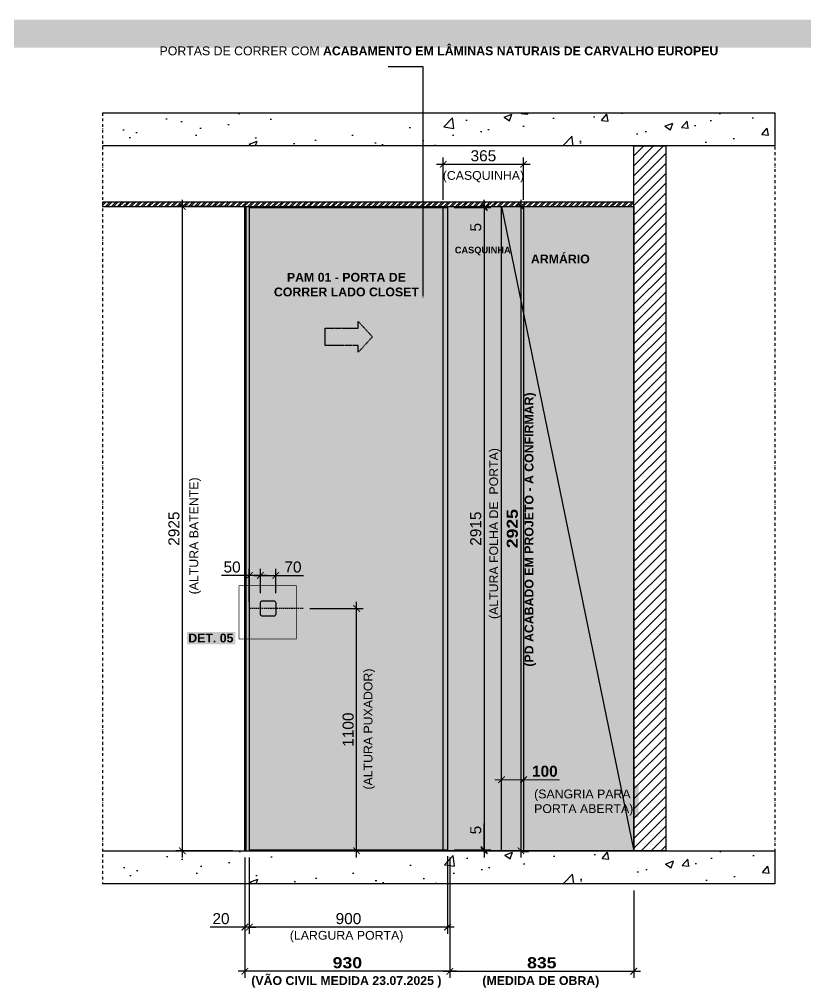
# Model space of a CAD drawing. Header units: millimetres. Extents: x -63251 to 507826, y 5339 to 217512.
# Drawn here: x 145804 to 149373, y 84853 to 89249 of the extents above; entities that cross this region are included whole.
import ezdxf
from ezdxf import colors
from ezdxf.entities.mleader import LeaderData, LeaderLine
from ezdxf.math import Vec2, Vec3

# ---------------------------------------------------------------- set-up
doc = ezdxf.new("R2010")
doc.units = ezdxf.units.MM
doc.header["$PDMODE"] = 3
doc.linetypes.add('TRAÇO 1-1', pattern=[9.525, 6.35, -3.175])
doc.linetypes.add('TRAÇO E PONTO 1-1', pattern=[25.4, 12.7, -6.35, 0, -6.35])
doc.layers.add('ARQ-COTA', color=12, linetype='Continuous', lineweight=9)
for name, color, linetype in [('COTAS', 9, 'Continuous'), ('DETALHE', 10, 'Continuous'), ('GESSO', 1, 'Continuous'), ('HACHURA', 21, 'Continuous'), ('MARCENARIA', 4, 'Continuous'), ('MARCENARIA . M', 4, 'Continuous'), ('PAREDE', 94, 'Continuous'), ('PROJEÇÃO', 8, 'Continuous'), ('TEXTO', 105, 'Continuous'), ('TEXTO TRAÇO PONTO', 105, 'TRAÇO E PONTO 1-1')]:
    doc.layers.add(name, color=color, linetype=linetype)
doc.styles.add('1-1', font='arial.ttf', dxfattribs={"height": 0.2})
doc.styles.add('MEDIDA OFICIAL', font='ariblk.ttf')
doc.styles.add('PADRÃO', font='arial.ttf')
doc.styles.add('PADRÃO NEGRITO', font='arialbd.ttf')
doc.dimstyles.new('1-20', dxfattribs={"dimscale": 20, "dimtxt": 2.5, "dimasz": 1.5, "dimexe": 1.5, "dimexo": 1.5, "dimtad": 1, "dimtxsty": 'PADRÃO', "dimblk": 'ARCHTICK', "dimcen": 2.5, "dimdle": 1.5, "dimclrd": 9, "dimclre": 9, "dimclrt": 6, "dimadec": 0, "dimazin": 0, "dimtfac": 1, "dimtmove": 0, "dimatfit": 3, "dimfxl": 1.25, "dimlwd": -1, "dimlwe": -1, "dimarcsym": 0})
doc.dimstyles.new('1-20 AZUL', dxfattribs={"dimscale": 20, "dimtxt": 2.5, "dimasz": 1.5, "dimexe": 1.5, "dimexo": 1.5, "dimtad": 1, "dimtxsty": 'PADRÃO NEGRITO', "dimblk": 'ARCHTICK', "dimcen": 2.5, "dimdle": 1.5, "dimclrd": 9, "dimclre": 9, "dimclrt": 170, "dimadec": 0, "dimazin": 0, "dimtfac": 1, "dimtmove": 0, "dimatfit": 3, "dimfxl": 1.25, "dimlwd": -1, "dimlwe": -1, "dimarcsym": 0})
doc.dimstyles.new('Med. Ofic.1-20', dxfattribs={"dimscale": 20, "dimtxt": 2.5, "dimasz": 1.5, "dimexe": 1.5, "dimexo": 1.5, "dimtad": 1, "dimtxsty": 'MEDIDA OFICIAL', "dimblk": 'ARCHTICK', "dimcen": 2.5, "dimdle": 1.5, "dimclrd": 9, "dimclre": 9, "dimclrt": 10, "dimadec": 0, "dimazin": 0, "dimtfac": 1, "dimtmove": 0, "dimatfit": 3, "dimfxl": 1.25, "dimlwd": -1, "dimlwe": -1, "dimarcsym": 0})

# ---------------------------------------------------------------- blocks, each defined once
blk = doc.blocks.new('_ArchTick')
at = {"color": 0, "linetype": 'ByBlock', "const_width": 0.15}
blk.add_lwpolyline([(-0.5, -0.5), (0.5, 0.5)], dxfattribs=at)
blk = doc.blocks.new('*D412')
at = {"layer": 'Defpoints', "color": 0, "transparency": 16777216}
for p in [(147747.6, 85479.6), (147747.6, 85474.6), (147913.4, 85479.6)]:
    blk.add_point(p, dxfattribs=at)
at = {"layer": 'MARCENARIA . M', "color": 9, "transparency": 16777216}
for p, q in [((147913.4, 85479.6), (147913.4, 85597.8)), ((147777.6, 85479.6), (147943.4, 85479.6)), ((147777.6, 85474.6), (147943.4, 85474.6)), ((147913.4, 85474.6), (147913.4, 85479.6)), ((147913.4, 85474.6), (147913.4, 85444.6))]:
    blk.add_line(p, q, dxfattribs=at)
at = {"layer": 'MARCENARIA . M', "color": 9, "transparency": 16777216, "xscale": 30, "yscale": 30, "zscale": 30}
for p, rotation in [((147913.4, 85479.6), 270), ((147913.4, 85474.6), 90)]:
    blk.add_blockref('_ArchTick', p, dxfattribs=dict(at, rotation=rotation))
at = {"layer": 'MARCENARIA . M', "color": 6, "transparency": 16777216, "insert": (147875.4, 85568.7), "char_height": 50, "attachment_point": 5, "rotation": 90, "style": 'PADRÃO'}
blk.add_mtext('5', dxfattribs=at)
blk = doc.blocks.new('*D413')
at = {"layer": 'Defpoints', "color": 0, "transparency": 16777216}
for p in [(146802.6, 88399.6), (146543.5, 85474.6), (146802.6, 85474.6)]:
    blk.add_point(p, dxfattribs=at)
at = {"layer": 'MARCENARIA . M', "color": 9, "transparency": 16777216}
for p, q in [((146543.5, 88429.6), (146543.5, 85444.6)), ((146772.6, 88399.6), (146513.5, 88399.6)), ((146772.6, 85474.6), (146513.5, 85474.6))]:
    blk.add_line(p, q, dxfattribs=at)
at = {"layer": 'MARCENARIA . M', "color": 9, "transparency": 16777216, "xscale": 30, "yscale": 30, "zscale": 30}
for p, rotation in [((146543.5, 88399.6), 90), ((146543.5, 85474.6), 270)]:
    blk.add_blockref('_ArchTick', p, dxfattribs=dict(at, rotation=rotation))
at = {"layer": 'MARCENARIA . M', "color": 6, "transparency": 16777216, "insert": (146505.5, 86937.1), "char_height": 50, "attachment_point": 5, "rotation": 90, "style": 'PADRÃO'}
blk.add_mtext('2925', dxfattribs=at)
blk = doc.blocks.new('*D414')
at = {"layer": 'Defpoints', "color": 0, "transparency": 16777216}
for p in [(146847.6, 85474.6), (147747.6, 85479.6), (146847.6, 85128.3)]:
    blk.add_point(p, dxfattribs=at)
at = {"layer": 'MARCENARIA . M', "color": 9, "transparency": 16777216}
for p, q in [((146847.6, 85444.6), (146847.6, 85098.3)), ((147747.6, 85449.6), (147747.6, 85098.3)), ((147777.6, 85128.3), (146817.6, 85128.3))]:
    blk.add_line(p, q, dxfattribs=at)
at = {"layer": 'MARCENARIA . M', "color": 9, "transparency": 16777216, "xscale": 30, "yscale": 30, "zscale": 30, "rotation": 180}
blk.add_blockref('_ArchTick', (146847.6, 85128.3), dxfattribs=at)
at = {"layer": 'MARCENARIA . M', "color": 9, "transparency": 16777216, "xscale": 30, "yscale": 30, "zscale": 30}
blk.add_blockref('_ArchTick', (147747.6, 85128.3), dxfattribs=at)
at = {"layer": 'MARCENARIA . M', "color": 6, "transparency": 16777216, "insert": (147297.6, 85166.4), "char_height": 50, "attachment_point": 5, "style": 'PADRÃO'}
blk.add_mtext('900', dxfattribs=at)
blk = doc.blocks.new('*D415')
at = {"layer": 'Defpoints', "color": 0, "transparency": 16777216}
for p in [(146827.6, 85474.6), (146847.6, 85474.6), (146827.6, 85128.3)]:
    blk.add_point(p, dxfattribs=at)
at = {"layer": 'MARCENARIA . M', "color": 9, "transparency": 16777216}
for p, q in [((146827.6, 85444.6), (146827.6, 85098.3)), ((146847.6, 85444.6), (146847.6, 85098.3)), ((146827.6, 85128.3), (146670.3, 85128.3)), ((146847.6, 85128.3), (146827.6, 85128.3)), ((146847.6, 85128.3), (146877.6, 85128.3))]:
    blk.add_line(p, q, dxfattribs=at)
at = {"layer": 'MARCENARIA . M', "color": 9, "transparency": 16777216, "xscale": 30, "yscale": 30, "zscale": 30}
blk.add_blockref('_ArchTick', (146827.6, 85128.3), dxfattribs=at)
at = {"layer": 'MARCENARIA . M', "color": 9, "transparency": 16777216, "xscale": 30, "yscale": 30, "zscale": 30, "rotation": 180}
blk.add_blockref('_ArchTick', (146847.6, 85128.3), dxfattribs=at)
at = {"layer": 'MARCENARIA . M', "color": 6, "transparency": 16777216, "insert": (146719, 85166.4), "char_height": 50, "attachment_point": 5, "style": 'PADRÃO'}
blk.add_mtext('20', dxfattribs=at)
blk = doc.blocks.new('*D416')
at = {"layer": 'COTAS', "color": 9, "ltscale": 0.4, "transparency": 16777216}
for p, q in [((146827.6, 85444.6), (146827.6, 84897.7)), ((147757.6, 85444.6), (147757.6, 84897.7))]:
    blk.add_line(p, q, dxfattribs=at)
at = {"layer": 'COTAS', "color": 9, "linetype": 'Continuous', "ltscale": 0.4, "transparency": 16777216}
blk.add_line((147787.6, 84927.7), (146797.6, 84927.7), dxfattribs=at)
at = {"layer": 'Defpoints', "color": 0, "ltscale": 0.4, "transparency": 16777216}
for p in [(146827.6, 85474.6), (147757.6, 85474.6), (146827.6, 84927.7)]:
    blk.add_point(p, dxfattribs=at)
at = {"layer": 'COTAS', "color": 9, "ltscale": 0.4, "transparency": 16777216, "xscale": 30, "yscale": 30, "zscale": 30, "rotation": 180}
blk.add_blockref('_ArchTick', (146827.6, 84927.7), dxfattribs=at)
at = {"layer": 'COTAS', "color": 9, "ltscale": 0.4, "transparency": 16777216, "xscale": 30, "yscale": 30, "zscale": 30}
blk.add_blockref('_ArchTick', (147757.6, 84927.7), dxfattribs=at)
at = {"layer": 'COTAS', "color": 10, "ltscale": 0.4, "transparency": 16777216, "insert": (147292.6, 84966), "char_height": 50, "attachment_point": 5, "style": 'MEDIDA OFICIAL'}
blk.add_mtext('930', dxfattribs=at)
blk = doc.blocks.new('*D417')
at = {"layer": 'Defpoints', "color": 0, "transparency": 16777216}
for p in [(147782.6, 88399.6), (147782.6, 88394.6), (147913.4, 88394.6)]:
    blk.add_point(p, dxfattribs=at)
at = {"layer": 'MARCENARIA . M', "color": 9, "transparency": 16777216}
for p, q in [((147913.4, 88399.6), (147913.4, 88429.6)), ((147812.6, 88399.6), (147943.4, 88399.6)), ((147812.6, 88394.6), (147943.4, 88394.6)), ((147913.4, 88399.6), (147913.4, 88394.6)), ((147913.4, 88394.6), (147913.4, 88276.5))]:
    blk.add_line(p, q, dxfattribs=at)
at = {"layer": 'MARCENARIA . M', "color": 9, "transparency": 16777216, "xscale": 30, "yscale": 30, "zscale": 30}
for p, rotation in [((147913.4, 88399.6), 270), ((147913.4, 88394.6), 90)]:
    blk.add_blockref('_ArchTick', p, dxfattribs=dict(at, rotation=rotation))
at = {"layer": 'MARCENARIA . M', "color": 6, "transparency": 16777216, "insert": (147875.4, 88305.6), "char_height": 50, "attachment_point": 5, "rotation": 90, "style": 'PADRÃO'}
blk.add_mtext('5', dxfattribs=at)
blk = doc.blocks.new('*D418')
at = {"layer": 'Defpoints', "color": 0, "transparency": 16777216}
for p in [(147747.6, 88394.6), (147747.6, 85479.6), (147913.4, 85479.6)]:
    blk.add_point(p, dxfattribs=at)
at = {"layer": 'MARCENARIA . M', "color": 9, "transparency": 16777216}
for p, q in [((147913.4, 88424.6), (147913.4, 85449.6)), ((147777.6, 88394.6), (147943.4, 88394.6)), ((147777.6, 85479.6), (147943.4, 85479.6))]:
    blk.add_line(p, q, dxfattribs=at)
at = {"layer": 'MARCENARIA . M', "color": 9, "transparency": 16777216, "xscale": 30, "yscale": 30, "zscale": 30}
for p, rotation in [((147913.4, 88394.6), 90), ((147913.4, 85479.6), 270)]:
    blk.add_blockref('_ArchTick', p, dxfattribs=dict(at, rotation=rotation))
at = {"layer": 'MARCENARIA . M', "color": 6, "transparency": 16777216, "insert": (147875.3, 86937.1), "char_height": 50, "attachment_point": 5, "rotation": 90, "style": 'PADRÃO'}
blk.add_mtext('2915', dxfattribs=at)
blk = doc.blocks.new('*D430')
at = {"layer": 'COTAS', "color": 9, "ltscale": 0.4, "transparency": 16777216}
for p, q in [((147757.6, 85294.6), (147757.6, 84897.7)), ((148592.6, 85294.6), (148592.6, 84897.7))]:
    blk.add_line(p, q, dxfattribs=at)
at = {"layer": 'COTAS', "color": 9, "linetype": 'Continuous', "ltscale": 0.4, "transparency": 16777216}
blk.add_line((147727.6, 84927.7), (148622.6, 84927.7), dxfattribs=at)
at = {"layer": 'Defpoints', "color": 0, "ltscale": 0.4, "transparency": 16777216}
for p in [(147757.6, 85324.6), (148592.6, 85324.6), (148592.6, 84927.7)]:
    blk.add_point(p, dxfattribs=at)
at = {"layer": 'COTAS', "color": 9, "ltscale": 0.4, "transparency": 16777216, "xscale": 30, "yscale": 30, "zscale": 30, "rotation": 180}
blk.add_blockref('_ArchTick', (147757.6, 84927.7), dxfattribs=at)
at = {"layer": 'COTAS', "color": 9, "ltscale": 0.4, "transparency": 16777216, "xscale": 30, "yscale": 30, "zscale": 30}
blk.add_blockref('_ArchTick', (148592.6, 84927.7), dxfattribs=at)
at = {"layer": 'COTAS', "color": 10, "ltscale": 0.4, "transparency": 16777216, "insert": (148175.1, 84966), "char_height": 50, "attachment_point": 5, "style": 'MEDIDA OFICIAL'}
blk.add_mtext('835', dxfattribs=at)
blk = doc.blocks.new('*D431')
at = {"layer": 'Defpoints', "color": 0, "transparency": 16777216}
for p in [(148092.6, 88591.6), (147727.6, 88399.6), (148092.6, 88399.6)]:
    blk.add_point(p, dxfattribs=at)
at = {"layer": 'MARCENARIA . M', "color": 9, "transparency": 16777216}
for p, q in [((147697.6, 88591.6), (148122.6, 88591.6)), ((147727.6, 88429.6), (147727.6, 88621.6)), ((148092.6, 88429.6), (148092.6, 88621.6))]:
    blk.add_line(p, q, dxfattribs=at)
at = {"layer": 'MARCENARIA . M', "color": 9, "transparency": 16777216, "xscale": 30, "yscale": 30, "zscale": 30, "rotation": 180}
blk.add_blockref('_ArchTick', (147727.6, 88591.6), dxfattribs=at)
at = {"layer": 'MARCENARIA . M', "color": 9, "transparency": 16777216, "xscale": 30, "yscale": 30, "zscale": 30}
blk.add_blockref('_ArchTick', (148092.6, 88591.6), dxfattribs=at)
at = {"layer": 'MARCENARIA . M', "color": 6, "transparency": 16777216, "insert": (147910.1, 88629.7), "char_height": 50, "attachment_point": 5, "style": 'PADRÃO'}
blk.add_mtext('365', dxfattribs=at)
blk = doc.blocks.new('*D432')
at = {"layer": 'COTAS', "color": 9, "linetype": 'Continuous', "ltscale": 0.4, "transparency": 16777216}
blk.add_line((148080, 88429.6), (148080, 85444.6), dxfattribs=at)
at = {"layer": 'COTAS', "color": 9, "ltscale": 0.4, "transparency": 16777216}
for p, q in [((147812.6, 88399.6), (148110, 88399.6)), ((147812.6, 85474.6), (148110, 85474.6))]:
    blk.add_line(p, q, dxfattribs=at)
at = {"layer": 'Defpoints', "color": 0, "ltscale": 0.4, "transparency": 16777216}
for p in [(147782.6, 88399.6), (147782.6, 85474.6), (148080, 85474.6)]:
    blk.add_point(p, dxfattribs=at)
at = {"layer": 'COTAS', "color": 9, "ltscale": 0.4, "transparency": 16777216, "xscale": 30, "yscale": 30, "zscale": 30}
for p, rotation in [((148080, 88399.6), 90), ((148080, 85474.6), 270)]:
    blk.add_blockref('_ArchTick', p, dxfattribs=dict(at, rotation=rotation))
at = {"layer": 'COTAS', "color": 10, "ltscale": 0.4, "transparency": 16777216, "insert": (148041.6, 86937.1), "char_height": 50, "attachment_point": 5, "rotation": 90, "style": 'MEDIDA OFICIAL'}
blk.add_mtext('2925', dxfattribs=at)
blk = doc.blocks.new('*D433')
at = {"layer": 'Defpoints', "color": 0, "transparency": 16777216}
for p in [(147092, 86574.6), (147334.4, 86574.6), (147189.6, 85474.6)]:
    blk.add_point(p, dxfattribs=at)
at = {"layer": 'PAREDE', "color": 9, "transparency": 16777216}
for p, q in [((147334.4, 85444.6), (147334.4, 86604.6)), ((147122, 86574.6), (147364.4, 86574.6)), ((147219.6, 85474.6), (147364.4, 85474.6))]:
    blk.add_line(p, q, dxfattribs=at)
at = {"layer": 'PAREDE', "color": 9, "transparency": 16777216, "xscale": 30, "yscale": 30, "zscale": 30}
for p, rotation in [((147334.4, 86574.6), 90), ((147334.4, 85474.6), 270)]:
    blk.add_blockref('_ArchTick', p, dxfattribs=dict(at, rotation=rotation))
at = {"layer": 'PAREDE', "color": 6, "transparency": 16777216, "insert": (147296.4, 86024.6), "char_height": 50, "attachment_point": 5, "rotation": 90, "style": 'PADRÃO'}
blk.add_mtext('1100', dxfattribs=at)
blk = doc.blocks.new('*D434')
at = {"layer": 'Defpoints', "color": 0, "transparency": 16777216}
for p in [(146967.6, 86724.6), (146897.6, 86614.6), (146967.6, 86614.6)]:
    blk.add_point(p, dxfattribs=at)
at = {"layer": 'PAREDE', "color": 9, "transparency": 16777216}
for p, q in [((146897.6, 86644.6), (146897.6, 86754.6)), ((146967.6, 86644.6), (146967.6, 86754.6)), ((146867.6, 86724.6), (146967.6, 86724.6)), ((146967.6, 86724.6), (147093.7, 86724.6))]:
    blk.add_line(p, q, dxfattribs=at)
at = {"layer": 'PAREDE', "color": 9, "transparency": 16777216, "xscale": 30, "yscale": 30, "zscale": 30, "rotation": 180}
blk.add_blockref('_ArchTick', (146897.6, 86724.6), dxfattribs=at)
at = {"layer": 'PAREDE', "color": 9, "transparency": 16777216, "xscale": 30, "yscale": 30, "zscale": 30}
blk.add_blockref('_ArchTick', (146967.6, 86724.6), dxfattribs=at)
at = {"layer": 'PAREDE', "color": 6, "transparency": 16777216, "insert": (147045.7, 86762.7), "char_height": 50, "attachment_point": 5, "style": 'PADRÃO'}
blk.add_mtext('70', dxfattribs=at)
blk = doc.blocks.new('*D435')
at = {"layer": 'Defpoints', "color": 0, "transparency": 16777216}
for p in [(146847.6, 86724.6), (146897.6, 86614.6), (146847.6, 86574.6)]:
    blk.add_point(p, dxfattribs=at)
at = {"layer": 'PAREDE', "color": 9, "transparency": 16777216}
for p, q in [((146847.6, 86604.6), (146847.6, 86754.6)), ((146897.6, 86644.6), (146897.6, 86754.6)), ((146847.6, 86724.6), (146721.2, 86724.6)), ((146927.6, 86724.6), (146847.6, 86724.6))]:
    blk.add_line(p, q, dxfattribs=at)
at = {"layer": 'PAREDE', "color": 9, "transparency": 16777216, "xscale": 30, "yscale": 30, "zscale": 30, "rotation": 180}
blk.add_blockref('_ArchTick', (146847.6, 86724.6), dxfattribs=at)
at = {"layer": 'PAREDE', "color": 9, "transparency": 16777216, "xscale": 30, "yscale": 30, "zscale": 30}
blk.add_blockref('_ArchTick', (146897.6, 86724.6), dxfattribs=at)
at = {"layer": 'PAREDE', "color": 6, "transparency": 16777216, "insert": (146769.4, 86762.7), "char_height": 50, "attachment_point": 5, "style": 'PADRÃO'}
blk.add_mtext('50', dxfattribs=at)
blk = doc.blocks.new('*D509')
at = {"layer": 'ARQ-COTA', "color": 9, "transparency": 16777216}
for p, q in [((147962.6, 85797.4), (148092.6, 85797.4)), ((148092.6, 85797.4), (148255.2, 85797.4))]:
    blk.add_line(p, q, dxfattribs=at)
at = {"layer": 'Defpoints', "color": 0, "transparency": 16777216}
for p in [(147992.6, 85797.4), (148092.6, 85797.4), (148092.6, 85797.4)]:
    blk.add_point(p, dxfattribs=at)
at = {"layer": 'ARQ-COTA', "color": 9, "transparency": 16777216, "xscale": 30, "yscale": 30, "zscale": 30, "rotation": 180}
blk.add_blockref('_ArchTick', (147992.6, 85797.4), dxfattribs=at)
at = {"layer": 'ARQ-COTA', "color": 9, "transparency": 16777216, "xscale": 30, "yscale": 30, "zscale": 30}
blk.add_blockref('_ArchTick', (148092.6, 85797.4), dxfattribs=at)
at = {"layer": 'ARQ-COTA', "color": 170, "transparency": 16777216, "insert": (148188.9, 85835.4), "char_height": 50, "attachment_point": 5, "style": 'PADRÃO NEGRITO'}
blk.add_mtext('100', dxfattribs=at)

msp = doc.modelspace()

# ---------------------------------------------------------------- hatches: boundary and pattern name
at = {"layer": 'HACHURA', "true_color": 0xba9673}
h = msp.add_hatch(color=33, dxfattribs=at)
h.dxf.hatch_style = 1
h.paths.add_polyline_path([(147727.648, 85474.639), (148092.648, 85474.639), (148092.648, 88399.639), (147727.648, 88399.639)])
at = {"layer": 'HACHURA'}
h = msp.add_hatch(dxfattribs=at)
h.set_pattern_fill('AR-CONC', color=21, scale=2)
h.set_pattern_definition([(50, (102441.18, 62772.5), (364.3693, -31.8782), [38.1, -419.1]), (355, (102441.18, 62772.5), (-70.4868, 382.1137), [30.48, -335.2812]), (100.45144, (102471.54, 62769.85), (293.8825, 350.2355), [32.38, -356.1805]), (46.1842, (102441.2, 62874.1), (542.158, -84.0847), [57.15, -628.65]), (96.6356, (102486.36, 62867.1), (474.808, 494.852), [48.57, -534.271]), (351.1842, (102441.2, 62874.1), (474.808, 494.852), [45.72, -502.9195]), (21, (102491.98, 62848.7), (303.2288, -204.5304), [38.1, -419.1]), (326, (102491.98, 62848.7), (123.604, 368.376), [30.48, -335.28]), (71.45144, (102517.25, 62831.67), (426.8328, 163.8455), [32.38, -356.18]), (37.5, (102441.18, 62772.51), (6.1772, 169.11008), [0, -331.216, 0, -340.36, 0, -336.55]), (7.5, (102441.18, 62772.51), (133.6393, 200.36115), [0, -194.056, 0, -323.596, 0, -128.27]), (327.5, (102327.9, 62772.51), (271.1812, -11.4575), [0, -127, 0, -396.24, 0, -525.78]), (317.5, (102277.1, 62772.5), (296.2584, 50.853), [0, -165.1, 0, -263.144, 0, -373.38])])
h.paths.add_polyline_path([(146181.084, 85324.639), (146181.084, 85474.639), (149232.303, 85474.639), (149232.303, 85324.639)])

# ---------------------------------------------------------------- linework, layer by layer
at = {"layer": 'DETALHE', "linetype": 'TRAÇO 1-1', "ltscale": 0.4, "const_width": 3}
msp.add_lwpolyline([(146800.126, 86435.824), (146800.126, 86677.912), (147061.239, 86677.912), (147061.239, 86435.824)], close=True, dxfattribs=at)
at = {"layer": 'MARCENARIA . M'}
msp.add_line((146847.648, 85479.639), (147747.648, 85479.639), dxfattribs=at)
msp.add_lwpolyline([(147727.648, 88399.639), (148092.648, 88399.639), (148092.648, 85474.639), (147727.648, 85474.639)], close=True, dxfattribs=at)
msp.add_lwpolyline([(146957.648, 86539.639), (146907.648, 86539.639, -0.41421356), (146897.648, 86549.639), (146897.648, 86599.639, -0.41421356), (146907.648, 86609.639), (146957.648, 86609.639, -0.41421356), (146967.648, 86599.639), (146967.648, 86549.639, -0.41421356)], format="xyb", close=True, dxfattribs=at)
at = {"layer": 'PAREDE', "color": 10, "linetype": 'TRAÇO 1-1'}
msp.add_line((147092.03, 86574.639), (146847.648, 86574.639), dxfattribs=at)
at = {"layer": 'PAREDE'}
msp.add_lwpolyline([(146181.084, 85474.639), (149232.303, 85474.639), (149232.303, 85324.639), (146181.084, 85324.639)], dxfattribs=at)

# ---------------------------------------------------------------- texts
at = {"layer": 'COTAS', "color": 10, "insert": (148149.221, 86933.125), "char_height": 40, "width": 1350, "attachment_point": 8, "rotation": 90, "style": 'PADRÃO NEGRITO'}
msp.add_mtext('(PD ACABADO EM PROJETO - A CONFIRMAR)', dxfattribs=at)
at = {"layer": 'COTAS', "color": 6, "char_height": 40, "rotation": 90, "style": 'PADRÃO'}
for s, insert, width, attachment_point in [('(ALTURA FOLHA DE  PORTA)', (147936.671, 86914.824), 1350, 2), ('(ALTURA BATENTE)', (146627.653, 86904.241), 1534.01745, 8), ('(ALTURA PUXADOR)', (147418.438, 86027.139), 1350, 8)]:
    msp.add_mtext(s, dxfattribs=dict(at, insert=insert, width=width, attachment_point=attachment_point))
at = {"layer": 'COTAS', "color": 6, "insert": (148367.469, 85752.603), "char_height": 40, "width": 454.22747, "attachment_point": 2, "style": 'PADRÃO', "bg_fill": 1, "box_fill_scale": 1.5, "bg_fill_color": 254, "bg_fill_transparency": 0}
msp.add_mtext('\\pxql,t6;{\\C170;(SANGRIA PARA PORTA ABERTA)}', dxfattribs=at)
at = {"layer": 'COTAS', "color": 6, "insert": (147289.096, 85110.755), "char_height": 40, "width": 1298, "attachment_point": 2, "style": 'PADRÃO'}
msp.add_mtext('(LARGURA PORTA)', dxfattribs=at)
at = {"layer": 'COTAS', "color": 10, "char_height": 40, "width": 1350, "attachment_point": 2, "style": 'PADRÃO NEGRITO'}
for s, insert in [('(VÃO CIVIL MEDIDA 23.07.2025 )', (147288.136, 84905.361)), ('(MEDIDA DE OBRA)', (148170.636, 84905.361))]:
    msp.add_mtext(s, dxfattribs=dict(at, insert=insert))
at = {"layer": 'DETALHE', "color": 105, "insert": (146775.45, 86460.634), "char_height": 40, "width": 203.41444, "attachment_point": 3, "style": 'PADRÃO', "bg_fill": 1, "box_fill_scale": 1.2, "bg_fill_color": 50, "bg_fill_transparency": 0}
msp.add_mtext('{\\fArial|b1|i0|c0|p34;DET. 05}', dxfattribs=at)

# ---------------------------------------------------------------- dimensions: what is measured, and where the dimension line sits
at = {"layer": 'ARQ-COTA'}
dim = msp.add_linear_dim(base=(148092.648, 85797.354), p1=(147992.648, 85797.354), p2=(148092.648, 85797.354), dimstyle='1-20 AZUL', dxfattribs=at)
dim.commit()
dim.dimension.update_dxf_attribs({"geometry": '*D509', "text_midpoint": (148188.934, 85835.382)})
at = {"layer": 'COTAS', "color": 7, "ltscale": 0.4, "true_color": 0xededed}
dim = msp.add_linear_dim(base=(146827.648, 84927.675), p1=(147757.648, 85474.639), p2=(146827.648, 85474.639), angle=180, dimstyle='Med. Ofic.1-20', dxfattribs=at)
dim.commit()
dim.dimension.update_dxf_attribs({"geometry": '*D416', "text_midpoint": (147292.648, 84966.028)})
dim = msp.add_linear_dim(base=(148592.648, 84927.675), p1=(147757.648, 85324.639), p2=(148592.648, 85324.639), dimstyle='Med. Ofic.1-20', dxfattribs=at)
dim.commit()
dim.dimension.update_dxf_attribs({"geometry": '*D430', "text_midpoint": (148175.148, 84966.028)})
at = {"layer": 'MARCENARIA . M', "color": 2}
for base, p1, p2, angle, picture, middle in [((147913.368, 85479.639), (147747.648, 85474.639), (147747.648, 85479.639), 90, '*D412', (147913.368, 85568.715)), ((146827.648, 85128.344), (146847.648, 85474.639), (146827.648, 85474.639), 180, '*D415', (146718.995, 85128.344))]:
    dim = msp.add_linear_dim(base=base, p1=p1, p2=p2, angle=angle, dimstyle='1-20', dxfattribs=at)
    dim.commit()
    dim.dimension.update_dxf_attribs({"geometry": picture, "text_midpoint": middle, "dimtype": 160})
dim = msp.add_linear_dim(base=(146847.648, 85128.344), p1=(147747.648, 85479.639), p2=(146847.648, 85474.639), angle=180, dimstyle='1-20', dxfattribs=at)
dim.commit()
dim.dimension.update_dxf_attribs({"geometry": '*D414', "text_midpoint": (147297.648, 85166.372)})
at = {"layer": 'PAREDE', "color": 2}
for base, p2, picture, middle in [((146847.648, 86724.639), (146847.648, 86574.639), '*D435', (146769.422, 86762.668)), ((146967.648, 86724.639), (146967.648, 86614.639), '*D434', (147045.67, 86762.668))]:
    dim = msp.add_linear_dim(base=base, p1=(146897.648, 86614.639), p2=p2, angle=180, dimstyle='1-20', dxfattribs=at)
    dim.commit()
    dim.dimension.update_dxf_attribs({"geometry": picture, "text_midpoint": middle})
at = {"layer": 'PAREDE', "color": 6}
dim = msp.add_linear_dim(base=(147334.433, 86574.639), p1=(147189.613, 85474.639), p2=(147092.03, 86574.639), angle=90, dimstyle='1-20', dxfattribs=at)
dim.commit()
dim.dimension.update_dxf_attribs({"geometry": '*D433', "text_midpoint": (147296.404, 86024.639)})

# ---------------------------------------------------------------- leaders
at = {"layer": 'COTAS'}
ml = msp.add_multileader_mtext('Standard', dxfattribs=at)
ml.set_content('PORTAS DE CORRER COM {\\fArial|b1|i0|c0|p34;\\C10;ACABAMENTO} {\\fArial|b1|i0|c0|p34;EM LÂMINAS NATURAIS DE CARVALHO EUROPEU}', color=105, style='1-1')
ml.set_leader_properties(color=256, linetype='ByLayer', lineweight=-1)
ml.build(insert=Vec2(0, 0))
ml.multileader.update_dxf_attribs({"text_left_attachment_type": 2, "text_right_attachment_type": 2, "dogleg_length": 0.36, "arrow_head_size": 20, "scale": 200})
ctx = ml.context
ctx.base_point, ctx.scale, ctx.char_height, ctx.arrow_head_size, ctx.landing_gap_size, ctx.plane_origin = Vec3(175856.801, 89004.659), 200, 40, 20, 40, Vec3(175313.137, 88390.679)
ctx.left_attachment, ctx.right_attachment, ctx.text_align_type = 2, 2, 2
notes = []
notes.append((ctx, [(1, (1, 1, 0), (177097.622, 89004.659), (-1, 0), 163.522, [(0, [(177097.622, 88048.339)], 0, [])])]))
ctx.mtext.insert, ctx.mtext.width, ctx.mtext.alignment, ctx.mtext.flow_direction = Vec3(176894.1, 89097.546), 1043.40574, 3, 5
ml = msp.add_multileader_mtext('Standard', dxfattribs=at)
ml.set_content('PAINEL FIXO COM {\\fArial|b1|i0|c0|p34;\\C10;ACABAMENTO} {\\fArial|b1|i0|c0|p34;EM LÂMINAS NATURAIS DE CARVALHO EUROPEU}', color=105, style='1-1')
ml.set_leader_properties(color=256, linetype='ByLayer', lineweight=-1)
ml.build(insert=Vec2(0, 0))
ml.multileader.update_dxf_attribs({"text_left_attachment_type": 2, "text_right_attachment_type": 2, "dogleg_length": 0.36, "arrow_head_size": 20, "scale": 200})
ctx = ml.context
ctx.base_point, ctx.scale, ctx.char_height, ctx.arrow_head_size, ctx.landing_gap_size, ctx.plane_origin = Vec3(186226.85, 89004.659), 200, 40, 20, 40, Vec3(185686.624, 88390.679)
ctx.left_attachment, ctx.right_attachment, ctx.text_align_type = 2, 2, 2
notes.append((ctx, [(1, (1, 1, 0), (187471.109, 89004.659), (-1, 0), 163.522, [(0, [(187471.109, 88048.339)], 0, [])])]))
ctx.mtext.insert, ctx.mtext.width, ctx.mtext.alignment, ctx.mtext.flow_direction = Vec3(187267.587, 89097.533), 1043.40574, 3, 5
for ctx, leaders in notes:
    for number, flags, end, landing, length, lines in leaders:
        leader = LeaderData()
        leader.index, (leader.has_last_leader_line, leader.has_dogleg_vector, leader.attachment_direction) = number, flags
        leader.last_leader_point, leader.dogleg_vector, leader.dogleg_length = Vec3(end), Vec3(landing), length
        for number, points, colour, breaks in lines:
            line = LeaderLine()
            line.index, line.vertices, line.color, line.breaks = number, Vec3.list(points), colors.encode_raw_color(colour), breaks
            leader.lines.append(line)
        ctx.leaders.append(leader)

# ---------------------------------------------------------------- next in the draw order: leaders
ml = msp.add_multileader_mtext('Standard', dxfattribs=at)
ml.set_content('{\\fArial|b1|i0|c0|p34;\\C10;ATENÇÃO PARKET!\\P}PAINEL E PORTA RIPADOS EM {\\fArial|b1|i0|c0|p34;CABREUVA BRANCA PREMIUM 18*5+5*900 À 2200mm}', color=105, style='1-1')
ml.set_leader_properties(color=256, linetype='ByLayer', lineweight=-1)
ml.build(insert=Vec2(0, 0))
ml.multileader.update_dxf_attribs({"text_left_attachment_type": 2, "text_right_attachment_type": 2, "dogleg_length": 0.36, "arrow_head_size": 15, "scale": 200})
ctx = ml.context
ctx.base_point, ctx.scale, ctx.char_height, ctx.arrow_head_size, ctx.landing_gap_size, ctx.plane_origin = Vec3(162274.294, 89106.68, 0), 200, 40, 15, 10, Vec3(162983.904, 88723.85, 0)
ctx.left_attachment, ctx.right_attachment, ctx.text_align_type = 2, 2, 2
notes = []
notes.append((ctx, [(0, (1, 1, 0), (163285.703, 89106.68, 0), (-1, 0), 144.288, [(2, [(163285.703, 87673.442, 0), (164052.131, 87673.442, 0)], 0, [])])]))
ctx.mtext.insert, ctx.mtext.rotation, ctx.mtext.width, ctx.mtext.alignment, ctx.mtext.flow_direction = Vec3(163131.415, 89237.539, 0), 6.28318531, 858.66662, 3, 5
ctx.mtext.has_bg_fill, ctx.mtext.bg_color, ctx.mtext.bg_scale_factor, ctx.mtext.bg_transparency, ctx.mtext.use_window_bg_color = 1, -1023410095, 1.25, 0, 0
for ctx, leaders in notes:
    for number, flags, end, landing, length, lines in leaders:
        leader = LeaderData()
        leader.index, (leader.has_last_leader_line, leader.has_dogleg_vector, leader.attachment_direction) = number, flags
        leader.last_leader_point, leader.dogleg_vector, leader.dogleg_length = Vec3(end), Vec3(landing), length
        for number, points, colour, breaks in lines:
            line = LeaderLine()
            line.index, line.vertices, line.color, line.breaks = number, Vec3.list(points), colors.encode_raw_color(colour), breaks
            leader.lines.append(line)
        ctx.leaders.append(leader)

# ---------------------------------------------------------------- next in the draw order: hatches: boundary and pattern name
at = {"layer": 'HACHURA'}
h = msp.add_hatch(dxfattribs=at)
h.set_pattern_fill('AR-CONC', color=21, scale=2)
h.set_pattern_definition([(50, (102438.18, 66122.5), (364.3693, -31.8782), [38.1, -419.1]), (355, (102438.18, 66122.5), (-70.4868, 382.1137), [30.48, -335.2812]), (100.45144, (102468.54, 66119.85), (293.8825, 350.2355), [32.38, -356.1805]), (46.1842, (102438.2, 66224.1), (542.158, -84.0847), [57.15, -628.65]), (96.6356, (102483.36, 66217.1), (474.808, 494.852), [48.57, -534.271]), (351.1842, (102438.2, 66224.1), (474.808, 494.852), [45.72, -502.9195]), (21, (102488.98, 66198.7), (303.2288, -204.5304), [38.1, -419.1]), (326, (102488.98, 66198.7), (123.604, 368.376), [30.48, -335.28]), (71.45144, (102514.25, 66181.67), (426.8328, 163.8455), [32.38, -356.18]), (37.5, (102438.18, 66122.51), (6.1772, 169.11008), [0, -331.216, 0, -340.36, 0, -336.55]), (7.5, (102438.18, 66122.51), (133.6393, 200.36115), [0, -194.056, 0, -323.596, 0, -128.27]), (327.5, (102324.9, 66122.51), (271.1812, -11.4575), [0, -127, 0, -396.24, 0, -525.78]), (317.5, (102274.1, 66122.5), (296.2584, 50.853), [0, -165.1, 0, -263.144, 0, -373.38])])
h.paths.add_polyline_path([(146181.084, 88674.639), (146181.084, 88824.639), (149232.303, 88824.639), (149232.303, 88674.639)])
h = msp.add_hatch(dxfattribs=at)
h.set_pattern_fill('ANSI32', color=8, scale=2)
h.set_pattern_definition([(45, (-137555.726, 22222.918), (-13.4703842, 13.4703842), []), (45, (-137546.746, 22222.918), (-13.4703842, 13.4703842), [])])
h.paths.add_polyline_path([(148592.648, 88419.639), (148592.648, 88399.639), (146181.084, 88399.639), (146181.084, 88419.639)])
at = {"layer": 'HACHURA', "true_color": 0xba9673}
h = msp.add_hatch(color=33, dxfattribs=at)
h.dxf.hatch_style = 1
h.paths.add_polyline_path([(146847.648, 88394.639), (147747.648, 88394.639), (147747.648, 85479.639), (146847.648, 85479.639)])
h.paths.add_polyline_path([(146827.648, 88399.639), (146847.648, 88399.639), (146847.648, 85474.639), (146827.648, 85474.639)])
at = {"layer": 'MARCENARIA . M'}
h = msp.add_hatch(dxfattribs=at)
h.set_pattern_fill('ANSI31', color=8, scale=10)
h.set_pattern_definition([(45, (-52513.656, -17870.006), (-22.4506403, 22.4506403), [])])
h.paths.add_polyline_path([(148737.648, 88674.639), (148592.648, 88674.639), (148592.648, 85474.639), (148737.648, 85474.639)])
at = {"layer": 'PROJEÇÃO', "linetype": 'TRAÇO 1-1'}
h = msp.add_hatch(dxfattribs=at)
h.set_pattern_fill('DOTS', color=8, scale=8)
h.set_pattern_definition([(0, (-47642.652, -20481.006), (6.35, 12.7), [0, -12.7])])
h.paths.add_polyline_path([(147992.648, 85474.639), (148592.648, 85474.639), (148592.648, 88399.639), (147992.648, 88399.639)])

# ---------------------------------------------------------------- next in the draw order: linework, layer by layer
at = {"layer": 'GESSO', "color": 1}
msp.add_lwpolyline([(148592.648, 88419.639), (146181.084, 88419.639), (146181.084, 88399.639), (148592.648, 88399.639)], dxfattribs=at)
at = {"layer": 'MARCENARIA', "color": 8}
msp.add_lwpolyline([(148592.648, 85474.639), (147992.648, 85474.639), (147992.648, 88399.639), (148592.648, 88399.639)], close=True, dxfattribs=at)
msp.add_lwpolyline([(147992.648, 88399.639), (148592.648, 85474.639)], dxfattribs=at)
at = {"layer": 'MARCENARIA . M'}
for p, q in [((146832.648, 85474.639), (146832.648, 88399.639)), ((146847.648, 85474.639), (146847.648, 88399.639)), ((146847.648, 88394.639), (147747.648, 88394.639))]:
    msp.add_line(p, q, dxfattribs=at)
msp.add_lwpolyline([(147747.648, 88394.639), (147747.648, 85479.639)], dxfattribs=at)
at = {"layer": 'PAREDE'}
msp.add_line((146827.648, 85474.639), (146827.648, 88399.639), dxfattribs=at)
msp.add_lwpolyline([(146181.084, 88824.639), (149232.303, 88824.639), (149232.303, 88674.639), (146181.084, 88674.639)], dxfattribs=at)
msp.add_lwpolyline([(148592.648, 88674.639), (148737.648, 88674.639), (148737.648, 85474.639), (148592.648, 85474.639)], close=True, dxfattribs=at)
at = {"layer": 'PROJEÇÃO', "color": 1, "linetype": 'TRAÇO 1-1', "ltscale": 0.5}
msp.add_lwpolyline([(147342.184, 87737.968), (147342.184, 87767.968), (147192.097, 87767.968), (147192.097, 87847.968), (147342.184, 87847.968), (147342.184, 87877.968), (147406.184, 87807.968)], close=True, dxfattribs=at)
at = {"layer": 'TEXTO TRAÇO PONTO'}
for p, q in [((146181.084, 88824.639), (146181.084, 85324.639)), ((149232.303, 88824.639), (149232.303, 85324.639))]:
    msp.add_line(p, q, dxfattribs=at)

# ---------------------------------------------------------------- next in the draw order: texts
at = {"layer": 'COTAS', "color": 6, "insert": (147910.148, 88560.771), "char_height": 40, "width": 1298, "attachment_point": 2, "style": 'PADRÃO'}
msp.add_mtext('(CASQUINHA)', dxfattribs=at)
at = {"layer": 'TEXTO', "attachment_point": 2, "style": 'PADRÃO'}
for s, insert, char_height, width in [('{\\fArial|b1|i0|c0|p34;CASQUINHA}', (147907.094, 88216.908), 30, 765.07887), ('{\\fArial|b1|i0|c0|p34;\\C8;ARMÁRIO}', (148259.304, 88181.371), 40, 593.31214), ('{\\fArial|b1|i0|c0|p34;PAM 01 - PORTA DE CORRER LADO CLOSET}', (147288.26, 88098.432), 40, 765.07887)]:
    msp.add_mtext(s, dxfattribs=dict(at, insert=insert, char_height=char_height, width=width))

# ---------------------------------------------------------------- next in the draw order: dimensions: what is measured, and where the dimension line sits
at = {"layer": 'COTAS', "color": 7, "ltscale": 0.4, "true_color": 0xededed}
dim = msp.add_linear_dim(base=(148079.961, 85474.639), p1=(147782.648, 88399.639), p2=(147782.648, 85474.639), angle=90, dimstyle='Med. Ofic.1-20', dxfattribs=at)
dim.commit()
dim.dimension.update_dxf_attribs({"geometry": '*D432', "text_midpoint": (148041.608, 86937.139)})
at = {"layer": 'MARCENARIA . M', "color": 2}
dim = msp.add_linear_dim(base=(148092.648, 88591.637), p1=(147727.648, 88399.639), p2=(148092.648, 88399.639), dimstyle='1-20', dxfattribs=at)
dim.commit()
dim.dimension.update_dxf_attribs({"geometry": '*D431', "text_midpoint": (147910.148, 88629.683)})
for base, p1, p2, picture, middle in [((146543.531, 85474.639), (146802.648, 88399.639), (146802.648, 85474.639), '*D413', (146505.502, 86937.139)), ((147913.368, 85479.639), (147747.648, 88394.639), (147747.648, 85479.639), '*D418', (147875.339, 86937.139))]:
    dim = msp.add_linear_dim(base=base, p1=p1, p2=p2, angle=90, dimstyle='1-20', dxfattribs=at)
    dim.commit()
    dim.dimension.update_dxf_attribs({"geometry": picture, "text_midpoint": middle})
dim = msp.add_linear_dim(base=(147913.368, 88394.639), p1=(147782.648, 88399.639), p2=(147782.648, 88394.639), angle=90, dimstyle='1-20', dxfattribs=at)
dim.commit()
dim.dimension.update_dxf_attribs({"geometry": '*D417', "text_midpoint": (147913.368, 88305.564), "dimtype": 160})

# ---------------------------------------------------------------- next in the draw order: leaders
at = {"layer": 'COTAS'}
ml = msp.add_multileader_mtext('Standard', dxfattribs=at)
ml.set_content('\\pxqr,t3;{\\C10;ATENÇÃO PARKET!\\P}ENTREGAR SEPTO COM REFORÇO PARA FIXAÇÃO DO TRILHO ', color=105, style='1-1')
ml.set_leader_properties(color=256, linetype='ByLayer', lineweight=-1)
ml.build(insert=Vec2(0, 0))
ml.multileader.update_dxf_attribs({"text_left_attachment_type": 2, "text_right_attachment_type": 2, "dogleg_length": 1.35, "arrow_head_size": 20, "scale": 200})
ctx = ml.context
ctx.base_point, ctx.scale, ctx.char_height, ctx.arrow_head_size, ctx.landing_gap_size, ctx.plane_origin = Vec3(150999.374, 89033.394), 200, 40, 20, 40, Vec3(150670.391, 88697.321)
ctx.left_attachment, ctx.right_attachment, ctx.text_align_type = 2, 2, 2
notes = []
notes.append((ctx, [(0, (1, 1, 0), (150729.308, 89033.394), (1, 0), 270.066, [(0, [(150729.308, 88717.639)], 0, [])])]))
ctx.mtext.insert, ctx.mtext.width, ctx.mtext.alignment, ctx.mtext.flow_direction = Vec3(151839.729, 89163.203), 862.95431, 3, 5
ml = msp.add_multileader_mtext('Standard', dxfattribs=at)
ml.set_content('PORTAS DE CORRER COM {\\fArial|b1|i0|c0|p34;\\C10;ACABAMENTO} {\\fArial|b1|i0|c0|p34;EM LÂMINAS NATURAIS DE CARVALHO EUROPEU}', color=105, style='1-1')
ml.set_leader_properties(color=256, linetype='ByLayer', lineweight=-1)
ml.build(insert=Vec2(0, 0))
ml.multileader.update_dxf_attribs({"text_left_attachment_type": 2, "text_right_attachment_type": 2, "dogleg_length": 0.36, "arrow_head_size": 20, "scale": 200})
ctx = ml.context
ctx.base_point, ctx.scale, ctx.char_height, ctx.arrow_head_size, ctx.landing_gap_size, ctx.plane_origin = Vec3(146400.181, 89033.394), 200, 40, 20, 40, Vec3(148021.144, 88476.225)
ctx.left_attachment, ctx.right_attachment = 2, 2
notes.append((ctx, [(0, (1, 1, 0), (147636.001, 89033.394), (-1, 0), 158.522, [(0, [(147636.001, 87980.61)], 0, [])])]))
ctx.mtext.insert, ctx.mtext.width, ctx.mtext.flow_direction = Vec3(146440.181, 89126.282), 1043.40574, 5
for ctx, leaders in notes:
    for number, flags, end, landing, length, lines in leaders:
        leader = LeaderData()
        leader.index, (leader.has_last_leader_line, leader.has_dogleg_vector, leader.attachment_direction) = number, flags
        leader.last_leader_point, leader.dogleg_vector, leader.dogleg_length = Vec3(end), Vec3(landing), length
        for number, points, colour, breaks in lines:
            line = LeaderLine()
            line.index, line.vertices, line.color, line.breaks = number, Vec3.list(points), colors.encode_raw_color(colour), breaks
            leader.lines.append(line)
        ctx.leaders.append(leader)

# ---------------------------------------------------------------- next in the draw order: leaders
ml = msp.add_multileader_mtext('Standard', dxfattribs=at)
ml.set_content('{\\fArial|b1|i0|c0|p34;\\C10;ATENÇÃO PARKET!\\P}PORTA EM {\\fArial|b1|i0|c0|p34;LÂMINAS NATURAIS DE CARVALHO EUROPEU}', color=105, style='1-1')
ml.set_leader_properties(color=256, linetype='ByLayer', lineweight=-1)
ml.build(insert=Vec2(0, 0))
ml.multileader.update_dxf_attribs({"text_left_attachment_type": 2, "text_right_attachment_type": 2, "dogleg_length": 0.36, "arrow_head_size": 15, "scale": 200})
ctx = ml.context
ctx.base_point, ctx.scale, ctx.char_height, ctx.arrow_head_size, ctx.landing_gap_size, ctx.plane_origin = Vec3(166968.455, 89106.68), 200, 40, 15, 10, Vec3(167538.584, 88723.85)
ctx.left_attachment, ctx.right_attachment, ctx.text_align_type = 2, 2, 2
notes = []
notes.append((ctx, [(0, (1, 1, 0), (167840.383, 89106.68), (-1, 0), 144.288, [(0, [(167840.383, 87673.442)], 0, [])])]))
ctx.mtext.insert, ctx.mtext.rotation, ctx.mtext.width, ctx.mtext.alignment, ctx.mtext.flow_direction = Vec3(167686.095, 89237.457), 6.28318531, 858.66662, 3, 5
ctx.mtext.has_bg_fill, ctx.mtext.bg_color, ctx.mtext.bg_scale_factor, ctx.mtext.bg_transparency, ctx.mtext.use_window_bg_color = 1, -1023410095, 1.25, 0, 0
for ctx, leaders in notes:
    for number, flags, end, landing, length, lines in leaders:
        leader = LeaderData()
        leader.index, (leader.has_last_leader_line, leader.has_dogleg_vector, leader.attachment_direction) = number, flags
        leader.last_leader_point, leader.dogleg_vector, leader.dogleg_length = Vec3(end), Vec3(landing), length
        for number, points, colour, breaks in lines:
            line = LeaderLine()
            line.index, line.vertices, line.color, line.breaks = number, Vec3.list(points), colors.encode_raw_color(colour), breaks
            leader.lines.append(line)
        ctx.leaders.append(leader)

# ---------------------------------------------------------------- next in the draw order: leaders
ml = msp.add_multileader_mtext('Standard', dxfattribs=at)
ml.set_content('\\pxqr,t3;{\\C10;ATENÇÃO PARKET!\\P}ENTREGAR SEPTO COM REFORÇO PARA FIXAÇÃO DO TRILHO ', color=105, style='1-1')
ml.set_leader_properties(color=256, linetype='ByLayer', lineweight=-1)
ml.build(insert=Vec2(0, 0))
ml.multileader.update_dxf_attribs({"text_left_attachment_type": 2, "text_right_attachment_type": 2, "dogleg_length": 1.35, "arrow_head_size": 20, "scale": 200})
ctx = ml.context
ctx.base_point, ctx.scale, ctx.char_height, ctx.arrow_head_size, ctx.landing_gap_size, ctx.plane_origin = Vec3(209448.776, 89033.394), 200, 40, 20, 40, Vec3(209119.793, 88697.321)
ctx.left_attachment, ctx.right_attachment, ctx.text_align_type = 2, 2, 2
notes = []
notes.append((ctx, [(0, (1, 1, 0), (209178.71, 89033.394), (1, 0), 270.066, [(0, [(209178.71, 88717.639)], 0, [])])]))
ctx.mtext.insert, ctx.mtext.width, ctx.mtext.alignment, ctx.mtext.flow_direction = Vec3(210289.131, 89163.203), 862.95431, 3, 5
ml = msp.add_multileader_mtext('Standard', dxfattribs=at)
ml.set_content('PORTAS DE CORRER COM {\\fArial|b1|i0|c0|p34;\\C10;ACABAMENTO} {\\fArial|b1|i0|c0|p34;EM LÂMINAS NATURAIS DE CARVALHO EUROPEU}', color=105, style='1-1')
ml.set_leader_properties(color=256, linetype='ByLayer', lineweight=-1)
ml.build(insert=Vec2(0, 0))
ml.multileader.update_dxf_attribs({"text_left_attachment_type": 2, "text_right_attachment_type": 2, "dogleg_length": 0.36, "arrow_head_size": 20, "scale": 200})
ctx = ml.context
ctx.base_point, ctx.scale, ctx.char_height, ctx.arrow_head_size, ctx.landing_gap_size, ctx.plane_origin = Vec3(205633.827, 89033.394), 200, 40, 20, 40, Vec3(205090.163, 88476.225)
ctx.left_attachment, ctx.right_attachment, ctx.text_align_type = 2, 2, 2
notes.append((ctx, [(0, (1, 1, 0), (205475.306, 89033.394), (1, 0), 158.522, [(0, [(205475.306, 87980.61)], 0, [])])]))
ctx.mtext.insert, ctx.mtext.width, ctx.mtext.alignment, ctx.mtext.flow_direction = Vec3(206671.126, 89126.282), 1043.40574, 3, 5
for ctx, leaders in notes:
    for number, flags, end, landing, length, lines in leaders:
        leader = LeaderData()
        leader.index, (leader.has_last_leader_line, leader.has_dogleg_vector, leader.attachment_direction) = number, flags
        leader.last_leader_point, leader.dogleg_vector, leader.dogleg_length = Vec3(end), Vec3(landing), length
        for number, points, colour, breaks in lines:
            line = LeaderLine()
            line.index, line.vertices, line.color, line.breaks = number, Vec3.list(points), colors.encode_raw_color(colour), breaks
            leader.lines.append(line)
        ctx.leaders.append(leader)

doc.saveas('drawing.dxf')
